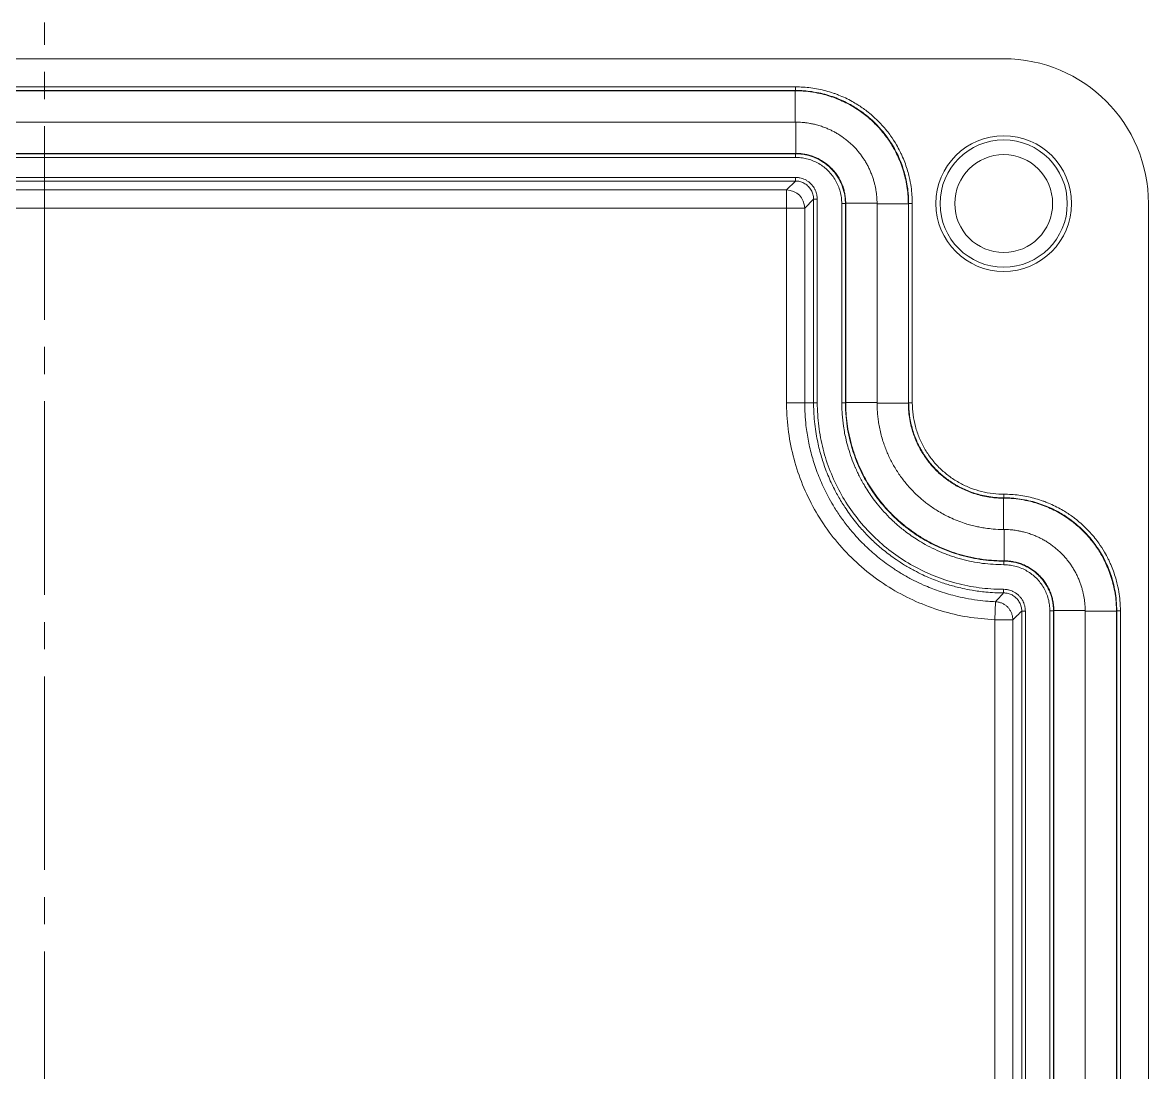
# Model space of a CAD drawing. Header units: millimetres. Extents: x -250 to 508, y -236 to 290.
# Drawn here: x 443.8 to 506, y 224 to 282 of the extents above; entities that cross this region are included whole.
import ezdxf

# ---------------------------------------------------------------- set-up
doc = ezdxf.new("R2010")
doc.units = ezdxf.units.MM
doc.linetypes.add('K5LT_AXLED', pattern=[15.1929, 10.6929, -1.5, 1.5, -1.5])
doc.linetypes.add('K5LT_THIN', pattern=[0])

# ---------------------------------------------------------------- blocks, each defined once
blk = doc.blocks.new('U10')
at = {"color": 30, "linetype": 'K5LT_AXLED', "lineweight": 18, "true_color": 0xff8000}
blk.add_line((445, 220), (445, 282), dxfattribs=at)
blk = doc.blocks.new('U9')
at = {"color": 7, "linetype": 'K5LT_THIN', "lineweight": 18}
for p, q in [((498.001, 280), (391.999, 280)), ((403.501, 278.448), (486.499, 278.448)), ((486.499, 278.248), (403.501, 278.248)), ((403.52, 278.23), (486.48, 278.23)), ((486.48, 278.23), (486.499, 278.248)), ((486.48, 278.23), (486.48, 276.5)), ((486.499, 278.448), (486.499, 278.248)), ((403.48, 276.5), (486.52, 276.5)), ((486.48, 276.5), (403.52, 276.5)), ((486.528, 276.5), (486.48, 276.5)), ((486.52, 276.5), (486.528, 276.5)), ((486.52, 276.5), (486.52, 274.77)), ((486.52, 274.77), (403.48, 274.77)), ((403.498, 274.752), (486.502, 274.752)), ((486.502, 274.552), (403.498, 274.552)), ((486.502, 274.752), (486.52, 274.77)), ((486.502, 274.752), (486.502, 274.552)), ((403.505, 273.445), (486.495, 273.445)), ((486.495, 273.245), (403.505, 273.245)), ((486.002, 272.752), (486.495, 273.245)), ((486.495, 273.445), (486.495, 273.245)), ((403.998, 272.752), (486.002, 272.752)), ((486.002, 272.752), (486.002, 271.752)), ((487.495, 272.245), (487.002, 271.752)), ((487.695, 272.245), (487.495, 272.245)), ((487.495, 261), (487.495, 272.245)), ((487.695, 272.245), (487.695, 261)), ((489.052, 261.001), (489.052, 272.002)), ((489.252, 272.002), (489.052, 272.002)), ((489.27, 272.02), (489.252, 272.002)), ((489.252, 272.002), (489.252, 261.001)), ((489.27, 261.02), (489.27, 272.02)), ((491, 272.02), (489.27, 272.02)), ((491, 272.028), (491, 272.02)), ((491, 271.98), (491, 272.028)), ((491, 272.02), (491, 261.02)), ((492.73, 271.98), (491, 271.98)), ((491, 260.98), (491, 271.98)), ((492.748, 271.999), (492.73, 271.98)), ((492.73, 271.98), (492.73, 260.98)), ((492.948, 271.999), (492.748, 271.999)), ((492.748, 260.998), (492.748, 271.999)), ((492.948, 271.999), (492.948, 260.998)), ((506, 167.999), (506, 272.001)), ((486.002, 271.752), (403.998, 271.752)), ((486.002, 261), (486.002, 271.752)), ((487.002, 271.752), (486.002, 271.752)), ((487.002, 271.752), (487.002, 261)), ((487.002, 261), (486.002, 261)), ((487.002, 261), (487.495, 261)), ((487.695, 261), (487.495, 261)), ((489.252, 261.001), (489.052, 261.001)), ((489.252, 261.001), (489.27, 261.02)), ((491, 261.02), (489.27, 261.02)), ((491, 261.02), (491, 260.956)), ((492.73, 260.98), (491, 260.98)), ((491, 260.956), (491, 260.98)), ((492.73, 260.98), (492.748, 260.998)), ((492.948, 260.998), (492.748, 260.998)), ((497.998, 255.748), (497.98, 255.73)), ((497.98, 255.73), (497.999, 255.748)), ((497.98, 255.73), (497.98, 254)), ((497.98, 255.73), (497.98, 255.73)), ((497.98, 255.73), (497.98, 254)), ((497.998, 255.948), (497.998, 255.748)), ((497.998, 255.948), (497.999, 255.948)), ((497.999, 255.748), (497.998, 255.748)), ((497.999, 255.948), (497.999, 255.748)), ((497.98, 254), (497.956, 254)), ((497.956, 254), (498.02, 254)), ((497.98, 254), (497.98, 254)), ((498.028, 254), (497.98, 254)), ((498.02, 254), (498.02, 252.27)), ((498.02, 254), (498.02, 254)), ((498.02, 254), (498.028, 254)), ((498.02, 254), (498.02, 252.27)), ((498.02, 252.27), (498.001, 252.252)), ((498.001, 252.252), (498.001, 252.052)), ((498.001, 252.252), (498.002, 252.252)), ((498.002, 252.052), (498.001, 252.052)), ((498.002, 252.252), (498.02, 252.27)), ((498.002, 252.252), (498.002, 252.052)), ((498.02, 252.27), (498.02, 252.27)), ((497.996, 250.695), (497.996, 250.495)), ((497.502, 249.012), (497.543, 250.011)), ((500.77, 249.52), (500.752, 249.502)), ((500.77, 190.48), (500.77, 249.52)), ((502.5, 249.52), (500.77, 249.52)), ((502.5, 249.528), (502.5, 249.52)), ((502.5, 249.48), (502.5, 249.528)), ((502.5, 249.52), (502.5, 190.48)), ((497.502, 249.012), (498.502, 249.012)), ((497.502, 190.988), (497.502, 249.012)), ((498.502, 249.012), (498.502, 190.988)), ((499.195, 249.495), (498.995, 249.495)), ((498.995, 190.505), (498.995, 249.495)), ((499.195, 249.495), (499.195, 190.505)), ((500.752, 249.502), (500.552, 249.502)), ((500.552, 190.498), (500.552, 249.502)), ((500.752, 249.502), (500.752, 190.498)), ((502.5, 190.52), (502.5, 249.48)), ((504.23, 249.48), (502.5, 249.48)), ((504.248, 249.499), (504.23, 249.48)), ((504.23, 249.48), (504.23, 190.52)), ((504.248, 190.501), (504.248, 249.499)), ((504.448, 249.499), (504.248, 249.499)), ((504.448, 249.499), (504.448, 190.501))]:
    blk.add_line(p, q, dxfattribs=at)
for radius in [3.75, 3.514, 2.703]:
    blk.add_circle((498, 272), radius, dxfattribs=at)
for centre, major_axis, ratio, start_param, end_param in [((497.999, 271.999), (5.659, 5.659), 0.999632, 5.497971, 7.068399), ((486.002, 271.752), (-0.707, 0.707), 0.999315, 3.927333, 5.497445)]:
    blk.add_ellipse(centre, major_axis=major_axis, ratio=ratio, start_param=start_param, end_param=end_param, dxfattribs=at)
for points, knots in [([(486.48, 278.23), (486.672, 278.23), (487.041, 278.213), (487.572, 278.141), (488.045, 278.037), (488.473, 277.909), (488.878, 277.757), (489.275, 277.576), (489.654, 277.37), (489.999, 277.15), (490.31, 276.924), (490.604, 276.681), (490.897, 276.409), (491.186, 276.1), (491.451, 275.777), (491.679, 275.456), (491.873, 275.146), (492.05, 274.823), (492.221, 274.464), (492.38, 274.06), (492.514, 273.63), (492.62, 273.178), (492.69, 272.734), (492.724, 272.329), (492.73, 272.087), (492.73, 271.98)], [0, 0, 0, 0, 1.689489, 3.185405, 4.505225, 5.637005, 6.763625, 7.910032, 9.027385, 10.080961, 11.028334, 11.942507, 12.954997, 14.040978, 15.124877, 16.109959, 17.02105, 17.919506, 18.93618, 20.104618, 21.321326, 22.534001, 23.883757, 25.061729, 26, 26, 26, 26]), ([(486.499, 278.448), (486.778, 278.44), (487.057, 278.431), (487.484, 278.374), (487.626, 278.351), (488.036, 278.268), (488.308, 278.196), (488.64, 278.083), (488.704, 278.06), (488.802, 278.023), (488.836, 278.01), (489.126, 277.895), (489.379, 277.777), (489.728, 277.583), (489.831, 277.522), (490.104, 277.35), (490.272, 277.233), (490.544, 277.024), (490.652, 276.935), (490.806, 276.799), (490.856, 276.754), (490.932, 276.683), (490.959, 276.658), (491.182, 276.441), (491.368, 276.237), (491.611, 275.933), (491.682, 275.839), (491.864, 275.584), (491.971, 275.418), (492.143, 275.123), (492.213, 274.993), (492.309, 274.799), (492.339, 274.736), (492.384, 274.638), (492.399, 274.603), (492.524, 274.317), (492.615, 274.06), (492.722, 273.695), (492.751, 273.585), (492.82, 273.292), (492.855, 273.108), (492.904, 272.767), (492.921, 272.61), (492.937, 272.381), (492.941, 272.308), (492.945, 272.196), (492.946, 272.156), (492.948, 272.077), (492.948, 272.038), (492.948, 271.999)], [2.356233, 2.356233, 2.356233, 2.356233, 2.498487, 2.498487, 2.568158, 2.568158, 2.700238, 2.700238, 2.731558, 2.731558, 2.748553, 2.748553, 2.87483, 2.87483, 2.928304, 2.928304, 3.01905, 3.01905, 3.080482, 3.080482, 3.110091, 3.110091, 3.12629, 3.12629, 3.247354, 3.247354, 3.299076, 3.299076, 3.38667, 3.38667, 3.452809, 3.452809, 3.484481, 3.484481, 3.501919, 3.501919, 3.627364, 3.627364, 3.680945, 3.680945, 3.771165, 3.771165, 3.84945, 3.84945, 3.886369, 3.886369, 3.906837, 3.906837, 3.926953, 3.926953, 3.926953, 3.926953]), ([(492.748, 271.999), (492.748, 272.186), (492.732, 272.546), (492.663, 273.066), (492.563, 273.531), (492.44, 273.953), (492.293, 274.353), (492.116, 274.749), (491.91, 275.136), (491.685, 275.494), (491.453, 275.814), (491.213, 276.107), (490.948, 276.393), (490.648, 276.678), (490.324, 276.947), (489.998, 277.181), (489.683, 277.38), (489.365, 277.556), (489.02, 277.722), (488.635, 277.877), (488.217, 278.013), (487.759, 278.126), (487.296, 278.203), (486.868, 278.241), (486.611, 278.248), (486.499, 278.248)], [0, 0, 0, 0, 1.650037, 3.110892, 4.413288, 5.533886, 6.638346, 7.77285, 8.913917, 10.01348, 10.994632, 11.906497, 12.869152, 13.933495, 15.017482, 16.047533, 16.972751, 17.864404, 18.83493, 19.939052, 21.112978, 22.338421, 23.761141, 25.004688, 26, 26, 26, 26]), ([(491, 272.028), (490.999, 272.13), (490.992, 272.315), (490.966, 272.564), (490.935, 272.771), (490.899, 272.954), (490.854, 273.141), (490.799, 273.337), (490.728, 273.545), (490.646, 273.754), (490.554, 273.959), (490.45, 274.159), (490.34, 274.35), (490.216, 274.541), (490.087, 274.721), (489.946, 274.896), (489.806, 275.056), (489.654, 275.213), (489.493, 275.363), (489.315, 275.513), (489.132, 275.653), (488.937, 275.786), (488.746, 275.901), (488.557, 276.004), (488.367, 276.096), (488.158, 276.186), (487.918, 276.274), (487.67, 276.348), (487.437, 276.403), (487.238, 276.44), (487.047, 276.468), (486.865, 276.486), (486.69, 276.497), (486.58, 276.499), (486.528, 276.5)], [0, 0, 0, 0, 1.515755, 2.765197, 3.748324, 4.661206, 5.579419, 6.632355, 7.709687, 8.858637, 9.981488, 11.08055, 12.234266, 13.304302, 14.505033, 15.550104, 16.645005, 17.678502, 18.829007, 19.95031, 21.177123, 22.288024, 23.493282, 24.498863, 25.499705, 26.640581, 27.923768, 29.360526, 30.500624, 31.509414, 32.380519, 33.356229, 34.231018, 35, 35, 35, 35]), ([(486.502, 274.752), (486.596, 274.752), (486.775, 274.743), (487.037, 274.703), (487.283, 274.642), (487.524, 274.559), (487.764, 274.45), (487.997, 274.315), (488.217, 274.157), (488.42, 273.979), (488.602, 273.783), (488.765, 273.572), (488.907, 273.344), (489.027, 273.103), (489.121, 272.855), (489.191, 272.597), (489.24, 272.31), (489.252, 272.11), (489.252, 272.002)], [0, 0, 0, 0, 1.373855, 2.572424, 3.668788, 4.780113, 5.935551, 7.059398, 8.206919, 9.333843, 10.439518, 11.547668, 12.675522, 13.83583, 15.004074, 16.140742, 17.407411, 19, 19, 19, 19]), ([(489.052, 272.002), (489.048, 272.112), (489.045, 272.223), (489.015, 272.445), (488.994, 272.557), (488.935, 272.773), (488.899, 272.88), (488.813, 273.085), (488.764, 273.185), (488.653, 273.375), (488.591, 273.469), (488.456, 273.644), (488.382, 273.728), (488.227, 273.882), (488.145, 273.955), (487.972, 274.088), (487.88, 274.15), (487.692, 274.26), (487.593, 274.309), (487.394, 274.393), (487.291, 274.429), (487.084, 274.487), (486.977, 274.509), (486.764, 274.541), (486.655, 274.549), (486.534, 274.552), (486.518, 274.552), (486.502, 274.552)], [2.356233, 2.356233, 2.356233, 2.356233, 2.498487, 2.498487, 2.635638, 2.635638, 2.767364, 2.767364, 2.893497, 2.893497, 3.018617, 3.018617, 3.142112, 3.142112, 3.263489, 3.263489, 3.386961, 3.386961, 3.51207, 3.51207, 3.638127, 3.638127, 3.769369, 3.769369, 3.906039, 3.906039, 3.926953, 3.926953, 3.926953, 3.926953]), ([(489.27, 272.02), (489.27, 272.114), (489.261, 272.292), (489.222, 272.553), (489.162, 272.798), (489.079, 273.039), (488.97, 273.279), (488.835, 273.512), (488.678, 273.732), (488.499, 273.935), (488.304, 274.118), (488.093, 274.281), (487.866, 274.423), (487.625, 274.543), (487.376, 274.638), (487.129, 274.706), (486.897, 274.747), (486.694, 274.766), (486.574, 274.77), (486.52, 274.77)], [0, 0, 0, 0, 1.440941, 2.698224, 3.846444, 5.014018, 6.229961, 7.416344, 8.623793, 9.80906, 10.971396, 12.139179, 13.32658, 14.550318, 15.762132, 16.985531, 18.159212, 19.171853, 20, 20, 20, 20]), ([(486.495, 273.445), (486.547, 273.443), (486.599, 273.442), (486.679, 273.431), (486.706, 273.427), (486.782, 273.411), (486.832, 273.398), (486.93, 273.365), (486.978, 273.345), (487.071, 273.299), (487.117, 273.273), (487.203, 273.215), (487.244, 273.184), (487.321, 273.117), (487.358, 273.08), (487.426, 273.004), (487.458, 272.963), (487.513, 272.882), (487.537, 272.842), (487.566, 272.786), (487.574, 272.77), (487.603, 272.707), (487.622, 272.66), (487.642, 272.597), (487.647, 272.581), (487.658, 272.542), (487.664, 272.518), (487.678, 272.451), (487.685, 272.407), (487.691, 272.344), (487.692, 272.325), (487.694, 272.285), (487.695, 272.265), (487.695, 272.245)], [2.356537, 2.356537, 2.356537, 2.356537, 2.498779, 2.498779, 2.569514, 2.569514, 2.699856, 2.699856, 2.828308, 2.828308, 2.953472, 2.953472, 3.075781, 3.075781, 3.197803, 3.197803, 3.319621, 3.319621, 3.431092, 3.431092, 3.474373, 3.474373, 3.599688, 3.599688, 3.640831, 3.640831, 3.703371, 3.703371, 3.818679, 3.818679, 3.871423, 3.871423, 3.926648, 3.926648, 3.926648, 3.926648]), ([(487.495, 272.245), (487.495, 272.292), (487.489, 272.381), (487.462, 272.511), (487.421, 272.63), (487.366, 272.741), (487.297, 272.847), (487.214, 272.944), (487.119, 273.03), (487.016, 273.102), (486.904, 273.16), (486.788, 273.204), (486.677, 273.23), (486.579, 273.243), (486.521, 273.245), (486.495, 273.245)], [0, 0, 0, 0, 1.58028, 2.954727, 4.164877, 5.394205, 6.643068, 7.868289, 9.093052, 10.319582, 11.556889, 12.804261, 14.067935, 15.133218, 16, 16, 16, 16]), ([(497.502, 249.012), (497, 249.049), (496.498, 249.086), (495.511, 249.252), (495.022, 249.366), (494.069, 249.654), (493.596, 249.829), (492.691, 250.229), (492.249, 250.458), (491.398, 250.969), (490.985, 251.254), (490.19, 251.878), (489.802, 252.225), (489.096, 252.942), (488.77, 253.317), (488.169, 254.104), (487.89, 254.52), (487.387, 255.382), (487.158, 255.838), (486.765, 256.758), (486.599, 257.229), (486.325, 258.19), (486.216, 258.686), (486.064, 259.684), (486.018, 260.193), (486.003, 260.802), (486.003, 260.901), (486.002, 261)], [0, 0, 0, 0, 0.00149615, 0.00149615, 0.00300026, 0.00300026, 0.00447669, 0.00447669, 0.00595926, 0.00595926, 0.00745435, 0.00745435, 0.00898057, 0.00898057, 0.0104678, 0.0104678, 0.01194977, 0.01194977, 0.01345229, 0.01345229, 0.01494843, 0.01494843, 0.01644479, 0.01644479, 0.01795548, 0.01795548, 0.01824825, 0.01824825, 0.01824825, 0.01824825]), ([(487.002, 261), (487.002, 260.578), (487.043, 259.868), (487.174, 259.024), (487.298, 258.45), (487.41, 258.02), (487.542, 257.586), (487.696, 257.145), (487.872, 256.702), (488.073, 256.258), (488.302, 255.804), (488.585, 255.304), (488.935, 254.759), (489.334, 254.216), (489.73, 253.741), (490.092, 253.351), (490.421, 253.026), (490.759, 252.718), (491.12, 252.415), (491.519, 252.109), (491.968, 251.797), (492.473, 251.484), (493.018, 251.188), (493.525, 250.949), (493.978, 250.76), (494.398, 250.605), (494.842, 250.461), (495.339, 250.324), (495.91, 250.196), (496.518, 250.096), (497.074, 250.037), (497.407, 250.017), (497.543, 250.011)], [0, 0, 0, 0, 2.457032, 4.16205, 5.005213, 5.891473, 6.769747, 7.6894, 8.658132, 9.594205, 10.558094, 11.648872, 12.958259, 14.357932, 15.626865, 16.618446, 17.50698, 18.349389, 19.294584, 20.267667, 21.299761, 22.524136, 23.78194, 24.965296, 25.830142, 26.658478, 27.577722, 28.56306, 29.709449, 31.045913, 32.205829, 33, 33, 33, 33]), ([(497.996, 250.495), (497.666, 250.495), (497.081, 250.523), (496.325, 250.622), (495.766, 250.732), (495.353, 250.832), (495.012, 250.927), (494.671, 251.034), (494.315, 251.16), (493.923, 251.315), (493.503, 251.502), (493.029, 251.739), (492.537, 252.021), (492.085, 252.313), (491.708, 252.584), (491.388, 252.834), (491.086, 253.088), (490.802, 253.345), (490.531, 253.61), (490.272, 253.881), (490.004, 254.182), (489.736, 254.509), (489.471, 254.862), (489.236, 255.204), (489.03, 255.529), (488.851, 255.833), (488.678, 256.151), (488.503, 256.503), (488.324, 256.901), (488.159, 257.314), (488.02, 257.711), (487.898, 258.107), (487.793, 258.504), (487.694, 258.946), (487.609, 259.428), (487.541, 259.966), (487.503, 260.496), (487.495, 260.843), (487.495, 261)], [0, 0, 0, 0, 2.318281, 4.136775, 5.402869, 6.332465, 7.145921, 7.924836, 8.876931, 9.832232, 10.912063, 12.159688, 13.616282, 14.932981, 15.947154, 16.906699, 17.834113, 18.767861, 19.630097, 20.53042, 21.434225, 22.489945, 23.539747, 24.557641, 25.423277, 26.264256, 27.075724, 28.01218, 29.077021, 30.172294, 31.158159, 32.058174, 33.10256, 34.052357, 35.238039, 36.558157, 37.899056, 39, 39, 39, 39]), ([(487.695, 261), (487.709, 260.565), (487.723, 260.131), (487.831, 259.276), (487.911, 258.853), (488.125, 258.024), (488.259, 257.611), (488.572, 256.818), (488.754, 256.428), (489.164, 255.679), (489.394, 255.314), (489.896, 254.62), (490.174, 254.282), (490.758, 253.655), (491.07, 253.36), (491.728, 252.812), (492.078, 252.555), (492.803, 252.091), (493.186, 251.878), (493.957, 251.511), (494.35, 251.353), (495.162, 251.084), (495.586, 250.972), (496.431, 250.806), (496.858, 250.749), (497.521, 250.703), (497.759, 250.699), (497.996, 250.695)], [0, 0, 0, 0, 0.00129129, 0.00129129, 0.00258306, 0.00258306, 0.00385336, 0.00385336, 0.00513378, 0.00513378, 0.00641717, 0.00641717, 0.00769686, 0.00769686, 0.00898237, 0.00898237, 0.0102668, 0.0102668, 0.01155647, 0.01155647, 0.01282513, 0.01282513, 0.0141174, 0.0141174, 0.01539177, 0.01539177, 0.01609455, 0.01609455, 0.01609455, 0.01609455]), ([(498.001, 252.052), (497.614, 252.064), (497.226, 252.076), (496.634, 252.155), (496.437, 252.187), (495.868, 252.302), (495.491, 252.402), (495.03, 252.559), (494.942, 252.59), (494.807, 252.641), (494.76, 252.659), (494.359, 252.818), (494.009, 252.982), (493.525, 253.25), (493.383, 253.334), (493.006, 253.57), (492.774, 253.731), (492.396, 254.022), (492.245, 254.146), (492.027, 254.337), (491.958, 254.4), (491.852, 254.499), (491.815, 254.533), (491.506, 254.833), (491.249, 255.116), (490.912, 255.537), (490.814, 255.666), (490.563, 256.017), (490.416, 256.244), (490.175, 256.655), (490.076, 256.838), (489.941, 257.11), (489.899, 257.198), (489.837, 257.335), (489.815, 257.383), (489.643, 257.78), (489.515, 258.135), (489.367, 258.64), (489.328, 258.792), (489.232, 259.195), (489.184, 259.448), (489.114, 259.922), (489.09, 260.144), (489.067, 260.466), (489.062, 260.568), (489.056, 260.724), (489.054, 260.78), (489.052, 260.891), (489.052, 260.946), (489.052, 261.001)], [2.356233, 2.356233, 2.356233, 2.356233, 2.498487, 2.498487, 2.568182, 2.568182, 2.700221, 2.700221, 2.731455, 2.731455, 2.748228, 2.748228, 2.874333, 2.874333, 2.927551, 2.927551, 3.017597, 3.017597, 3.079955, 3.079955, 3.109726, 3.109726, 3.12584, 3.12584, 3.246722, 3.246722, 3.298111, 3.298111, 3.384829, 3.384829, 3.452181, 3.452181, 3.484067, 3.484067, 3.501448, 3.501448, 3.626683, 3.626683, 3.679894, 3.679894, 3.769197, 3.769197, 3.848857, 3.848857, 3.885966, 3.885966, 3.906351, 3.906351, 3.926953, 3.926953, 3.926953, 3.926953]), ([(489.252, 261.001), (489.252, 260.746), (489.273, 260.259), (489.364, 259.55), (489.498, 258.911), (489.664, 258.327), (489.859, 257.78), (490.098, 257.231), (490.383, 256.682), (490.712, 256.148), (491.054, 255.673), (491.4, 255.251), (491.758, 254.863), (492.158, 254.481), (492.599, 254.111), (493.063, 253.771), (493.524, 253.478), (493.987, 253.221), (494.479, 252.986), (495.024, 252.766), (495.619, 252.574), (496.239, 252.423), (496.859, 252.319), (497.448, 252.263), (497.824, 252.252), (498.001, 252.252)], [0, 0, 0, 0, 1.599895, 3.016295, 4.30037, 5.413803, 6.50377, 7.577977, 8.75037, 9.90894, 10.994808, 11.919568, 12.847835, 13.834522, 14.893629, 15.948838, 16.945238, 17.864291, 18.853348, 19.962078, 21.15665, 22.406904, 23.663172, 24.879924, 26, 26, 26, 26]), ([(498.02, 252.27), (497.758, 252.27), (497.258, 252.292), (496.534, 252.388), (495.886, 252.526), (495.296, 252.698), (494.739, 252.901), (494.185, 253.147), (493.642, 253.435), (493.137, 253.752), (492.685, 254.077), (492.275, 254.414), (491.875, 254.782), (491.477, 255.199), (491.099, 255.655), (490.765, 256.118), (490.48, 256.57), (490.224, 257.035), (489.98, 257.549), (489.752, 258.131), (489.56, 258.754), (489.416, 259.385), (489.324, 259.989), (489.279, 260.533), (489.27, 260.868), (489.27, 261.02)], [0, 0, 0, 0, 1.639861, 3.09169, 4.390166, 5.509057, 6.61006, 7.735964, 8.879922, 9.987487, 10.98119, 11.893762, 12.847302, 13.904826, 14.992178, 16.041388, 16.989441, 17.904884, 18.948773, 20.145766, 21.407728, 22.671191, 23.911495, 25.044743, 26, 26, 26, 26]), ([(497.956, 254), (497.776, 254.001), (497.455, 254.016), (497.031, 254.064), (496.699, 254.12), (496.404, 254.182), (496.117, 254.256), (495.784, 254.357), (495.419, 254.489), (495.025, 254.659), (494.659, 254.844), (494.342, 255.029), (494.066, 255.207), (493.819, 255.383), (493.582, 255.568), (493.346, 255.768), (493.11, 255.987), (492.873, 256.23), (492.652, 256.479), (492.446, 256.735), (492.257, 256.993), (492.079, 257.261), (491.915, 257.534), (491.762, 257.818), (491.628, 258.097), (491.506, 258.381), (491.399, 258.664), (491.297, 258.974), (491.206, 259.302), (491.129, 259.646), (491.074, 259.971), (491.035, 260.286), (491.009, 260.608), (491.001, 260.835), (491, 260.956)], [0, 0, 0, 0, 1.728445, 3.080067, 4.116685, 4.986141, 5.994886, 6.973319, 8.325181, 9.721369, 11.102852, 12.278461, 13.26576, 14.282274, 15.2028, 16.139733, 17.239896, 18.306391, 19.421922, 20.452168, 21.483622, 22.50057, 23.548176, 24.543026, 25.58673, 26.528, 27.532978, 28.522917, 29.671008, 30.804, 31.904047, 32.825566, 33.839281, 35, 35, 35, 35]), ([(492.73, 260.98), (492.73, 260.823), (492.743, 260.522), (492.801, 260.086), (492.884, 259.697), (492.987, 259.344), (493.11, 259.009), (493.257, 258.677), (493.43, 258.351), (493.62, 258.048), (493.815, 257.778), (494.017, 257.532), (494.238, 257.292), (494.489, 257.053), (494.763, 256.826), (495.04, 256.626), (495.311, 256.455), (495.59, 256.302), (495.9, 256.155), (496.249, 256.018), (496.623, 255.903), (497.002, 255.817), (497.364, 255.762), (497.69, 255.735), (497.89, 255.73), (497.98, 255.73)], [0, 0, 0, 0, 1.643617, 3.098721, 4.398367, 5.516864, 6.61712, 7.74356, 8.886804, 9.993101, 10.984975, 11.897552, 12.852603, 13.911603, 14.999206, 16.047165, 16.994006, 17.909443, 18.95561, 20.154807, 21.418428, 22.681242, 23.920949, 25.050893, 26, 26, 26, 26]), ([(497.998, 255.748), (497.838, 255.748), (497.53, 255.762), (497.086, 255.822), (496.691, 255.909), (496.333, 256.015), (495.994, 256.141), (495.661, 256.292), (495.34, 256.466), (495.046, 256.652), (494.783, 256.844), (494.537, 257.046), (494.293, 257.273), (494.052, 257.53), (493.829, 257.801), (493.636, 258.071), (493.472, 258.333), (493.323, 258.602), (493.181, 258.9), (493.048, 259.235), (492.935, 259.594), (492.844, 259.975), (492.784, 260.351), (492.754, 260.698), (492.748, 260.906), (492.748, 260.998)], [0, 0, 0, 0, 1.679275, 3.166076, 4.480927, 5.608679, 6.727152, 7.872667, 8.998333, 10.067096, 11.022113, 11.934854, 12.930565, 14.008471, 15.089781, 16.086703, 17.000012, 17.895342, 18.896482, 20.049344, 21.255478, 22.472288, 23.833862, 25.032079, 26, 26, 26, 26]), ([(492.948, 260.998), (492.955, 260.779), (492.962, 260.56), (493.021, 260.122), (493.063, 259.901), (493.179, 259.474), (493.251, 259.262), (493.42, 258.857), (493.517, 258.659), (493.736, 258.282), (493.858, 258.097), (494.124, 257.751), (494.27, 257.585), (494.575, 257.279), (494.739, 257.135), (495.079, 256.872), (495.261, 256.749), (495.632, 256.531), (495.828, 256.434), (496.221, 256.266), (496.424, 256.196), (496.832, 256.079), (497.043, 256.036), (497.464, 255.971), (497.679, 255.954), (497.924, 255.949), (497.961, 255.948), (497.998, 255.948)], [2.356233, 2.356233, 2.356233, 2.356233, 2.498487, 2.498487, 2.635243, 2.635243, 2.7666, 2.7666, 2.892716, 2.892716, 3.017471, 3.017471, 3.140622, 3.140622, 3.261992, 3.261992, 3.385049, 3.385049, 3.509806, 3.509806, 3.635679, 3.635679, 3.766341, 3.766341, 3.902609, 3.902609, 3.926953, 3.926953, 3.926953, 3.926953]), ([(497.98, 255.73), (498.172, 255.73), (498.541, 255.713), (499.072, 255.641), (499.545, 255.537), (499.973, 255.409), (500.377, 255.258), (500.775, 255.076), (501.153, 254.87), (501.499, 254.65), (501.81, 254.424), (502.104, 254.181), (502.397, 253.909), (502.686, 253.6), (502.95, 253.277), (503.179, 252.956), (503.373, 252.646), (503.55, 252.323), (503.72, 251.964), (503.879, 251.56), (504.014, 251.131), (504.12, 250.678), (504.19, 250.234), (504.224, 249.829), (504.23, 249.587), (504.23, 249.48)], [0, 0, 0, 0, 1.689318, 3.185084, 4.504837, 5.636605, 6.763205, 7.909631, 9.027052, 10.080745, 11.028179, 11.942355, 12.954761, 14.040695, 15.124568, 16.109691, 17.020769, 17.919171, 18.935575, 20.103768, 21.320258, 22.532964, 23.883154, 25.06148, 26, 26, 26, 26]), ([(497.999, 255.948), (498.278, 255.94), (498.557, 255.931), (498.984, 255.874), (499.126, 255.851), (499.536, 255.768), (499.808, 255.696), (500.14, 255.583), (500.204, 255.56), (500.302, 255.523), (500.336, 255.51), (500.626, 255.395), (500.879, 255.277), (501.228, 255.083), (501.331, 255.022), (501.604, 254.85), (501.772, 254.733), (502.044, 254.524), (502.152, 254.435), (502.306, 254.299), (502.356, 254.254), (502.432, 254.183), (502.459, 254.158), (502.682, 253.941), (502.868, 253.737), (503.111, 253.433), (503.182, 253.339), (503.364, 253.084), (503.471, 252.918), (503.643, 252.623), (503.713, 252.493), (503.809, 252.299), (503.839, 252.236), (503.884, 252.138), (503.899, 252.103), (504.024, 251.817), (504.115, 251.56), (504.222, 251.195), (504.251, 251.085), (504.32, 250.792), (504.355, 250.608), (504.404, 250.267), (504.421, 250.11), (504.437, 249.881), (504.441, 249.808), (504.445, 249.696), (504.446, 249.656), (504.448, 249.577), (504.448, 249.538), (504.448, 249.499)], [2.356233, 2.356233, 2.356233, 2.356233, 2.498487, 2.498487, 2.568158, 2.568158, 2.700238, 2.700238, 2.731558, 2.731558, 2.748553, 2.748553, 2.87483, 2.87483, 2.928304, 2.928304, 3.01905, 3.01905, 3.080482, 3.080482, 3.110091, 3.110091, 3.12629, 3.12629, 3.247354, 3.247354, 3.299076, 3.299076, 3.38667, 3.38667, 3.452809, 3.452809, 3.484481, 3.484481, 3.501919, 3.501919, 3.627364, 3.627364, 3.680945, 3.680945, 3.771165, 3.771165, 3.84945, 3.84945, 3.886369, 3.886369, 3.906837, 3.906837, 3.926953, 3.926953, 3.926953, 3.926953]), ([(504.248, 249.499), (504.248, 249.686), (504.232, 250.046), (504.163, 250.566), (504.063, 251.031), (503.94, 251.453), (503.793, 251.852), (503.616, 252.249), (503.41, 252.636), (503.185, 252.994), (502.953, 253.314), (502.713, 253.607), (502.448, 253.893), (502.149, 254.178), (501.824, 254.447), (501.498, 254.681), (501.183, 254.88), (500.865, 255.056), (500.52, 255.222), (500.135, 255.377), (499.717, 255.513), (499.259, 255.626), (498.796, 255.703), (498.368, 255.741), (498.111, 255.748), (497.999, 255.748)], [0, 0, 0, 0, 1.649746, 3.110348, 4.412645, 5.533247, 6.637723, 7.772161, 8.913285, 10.012968, 10.994283, 11.906167, 12.868723, 13.933001, 15.01699, 16.04714, 16.9724, 17.864006, 18.834262, 19.937833, 21.111415, 22.337069, 23.761106, 25.005154, 26, 26, 26, 26]), ([(502.5, 249.528), (502.499, 249.63), (502.492, 249.815), (502.466, 250.064), (502.435, 250.271), (502.399, 250.454), (502.354, 250.641), (502.299, 250.837), (502.228, 251.045), (502.146, 251.254), (502.054, 251.459), (501.95, 251.659), (501.84, 251.85), (501.716, 252.041), (501.587, 252.221), (501.446, 252.396), (501.306, 252.556), (501.154, 252.713), (500.993, 252.863), (500.815, 253.013), (500.632, 253.153), (500.437, 253.286), (500.246, 253.401), (500.057, 253.504), (499.867, 253.596), (499.658, 253.686), (499.418, 253.774), (499.17, 253.848), (498.937, 253.903), (498.738, 253.94), (498.547, 253.968), (498.365, 253.986), (498.19, 253.997), (498.08, 253.999), (498.028, 254)], [0, 0, 0, 0, 1.515755, 2.765197, 3.748324, 4.661206, 5.579419, 6.632355, 7.709687, 8.858637, 9.981488, 11.08055, 12.234266, 13.304302, 14.505033, 15.550104, 16.645005, 17.678502, 18.829007, 19.95031, 21.177123, 22.288024, 23.493282, 24.498863, 25.499705, 26.640581, 27.923768, 29.360526, 30.500624, 31.509414, 32.380519, 33.35623, 34.231018, 35, 35, 35, 35]), ([(498.002, 252.252), (498.096, 252.252), (498.275, 252.243), (498.537, 252.203), (498.783, 252.142), (499.024, 252.059), (499.264, 251.95), (499.497, 251.815), (499.717, 251.657), (499.92, 251.479), (500.102, 251.283), (500.265, 251.072), (500.407, 250.844), (500.527, 250.603), (500.621, 250.355), (500.691, 250.097), (500.74, 249.81), (500.752, 249.61), (500.752, 249.502)], [0, 0, 0, 0, 1.37387, 2.572451, 3.668825, 4.780153, 5.935591, 7.059434, 8.206955, 9.333881, 10.439558, 11.547708, 12.675561, 13.835869, 15.004116, 16.140786, 17.407443, 19, 19, 19, 19]), ([(500.552, 249.502), (500.548, 249.612), (500.545, 249.723), (500.515, 249.945), (500.494, 250.057), (500.435, 250.273), (500.399, 250.38), (500.313, 250.585), (500.264, 250.685), (500.153, 250.875), (500.091, 250.969), (499.956, 251.144), (499.882, 251.228), (499.727, 251.382), (499.645, 251.455), (499.472, 251.588), (499.38, 251.65), (499.192, 251.76), (499.093, 251.809), (498.894, 251.893), (498.791, 251.929), (498.584, 251.987), (498.477, 252.009), (498.264, 252.041), (498.155, 252.049), (498.034, 252.052), (498.018, 252.052), (498.002, 252.052)], [2.356233, 2.356233, 2.356233, 2.356233, 2.498487, 2.498487, 2.635638, 2.635638, 2.767364, 2.767364, 2.893497, 2.893497, 3.018617, 3.018617, 3.142112, 3.142112, 3.263489, 3.263489, 3.386961, 3.386961, 3.51207, 3.51207, 3.638127, 3.638127, 3.769369, 3.769369, 3.906039, 3.906039, 3.926953, 3.926953, 3.926953, 3.926953]), ([(500.77, 249.52), (500.77, 249.614), (500.761, 249.792), (500.722, 250.053), (500.662, 250.298), (500.579, 250.539), (500.47, 250.779), (500.335, 251.012), (500.178, 251.232), (499.999, 251.435), (499.804, 251.618), (499.593, 251.781), (499.366, 251.923), (499.125, 252.043), (498.876, 252.138), (498.629, 252.206), (498.397, 252.247), (498.194, 252.266), (498.074, 252.27), (498.02, 252.27)], [0, 0, 0, 0, 1.440968, 2.698273, 3.846512, 5.014092, 6.230032, 7.416405, 8.623854, 9.809124, 10.971464, 12.139245, 13.326644, 14.550381, 15.762187, 16.985629, 18.159202, 19.171828, 20, 20, 20, 20]), ([(497.996, 250.695), (498.047, 250.692), (498.099, 250.69), (498.174, 250.683), (498.197, 250.678), (498.251, 250.667), (498.282, 250.661), (498.356, 250.639), (498.4, 250.626), (498.489, 250.589), (498.537, 250.567), (498.626, 250.517), (498.667, 250.488), (498.731, 250.444), (498.751, 250.427), (498.785, 250.399), (498.797, 250.389), (498.845, 250.34), (498.881, 250.303), (498.929, 250.25), (498.94, 250.235), (498.967, 250.199), (498.982, 250.178), (499.014, 250.128), (499.033, 250.099), (499.071, 250.026), (499.092, 249.983), (499.129, 249.888), (499.145, 249.837), (499.17, 249.743), (499.177, 249.7), (499.188, 249.631), (499.19, 249.605), (499.194, 249.551), (499.194, 249.523), (499.195, 249.495)], [0, 0, 0, 0, 0.000155353, 0.000155353, 0.000226176, 0.000226176, 0.000322852, 0.000322852, 0.000459884, 0.000459884, 0.000616656, 0.000616656, 0.000769306, 0.000769306, 0.00085054, 0.00085054, 0.000899864, 0.000899864, 0.001055573, 0.001055573, 0.001113015, 0.001113015, 0.001190375, 0.001190375, 0.001294188, 0.001294188, 0.001438454, 0.001438454, 0.001601898, 0.001601898, 0.001732495, 0.001732495, 0.001810989, 0.001810989, 0.00189508, 0.00189508, 0.00189508, 0.00189508]), ([(498.995, 249.495), (498.995, 249.574), (498.978, 249.715), (498.918, 249.892), (498.849, 250.021), (498.777, 250.122), (498.699, 250.208), (498.611, 250.286), (498.513, 250.353), (498.408, 250.408), (498.302, 250.449), (498.209, 250.473), (498.131, 250.486), (498.062, 250.493), (498.018, 250.495), (497.996, 250.495)], [0, 0, 0, 0, 2.400195, 4.299767, 5.698717, 6.882023, 8.063733, 9.237596, 10.451306, 11.711291, 12.867735, 13.914897, 14.656899, 15.3021, 16, 16, 16, 16]), ([(497.543, 250.011), (497.611, 250.008), (497.739, 249.99), (497.913, 249.929), (498.063, 249.845), (498.193, 249.741), (498.303, 249.618), (498.394, 249.474), (498.459, 249.318), (498.495, 249.16), (498.502, 249.06), (498.502, 249.012)], [0, 0, 0, 0, 1.592334, 3.034559, 4.317999, 5.630002, 6.930308, 8.198308, 9.629006, 10.886474, 12, 12, 12, 12])]:
    blk.add_open_spline(points, degree=3, knots=knots, dxfattribs=at)
for points in [[(497.543, 250.011), (497.695, 250.169), (497.845, 250.331), (497.996, 250.495)], [(498.995, 249.495), (498.831, 249.331), (498.666, 249.17), (498.502, 249.012)]]:
    blk.add_open_spline(points, degree=3, dxfattribs=at)
blk.add_blockref('U10', (0, 0))

msp = doc.modelspace()

# ---------------------------------------------------------------- block references
msp.add_blockref('U9', (0, 0))

doc.saveas('drawing.dxf')
